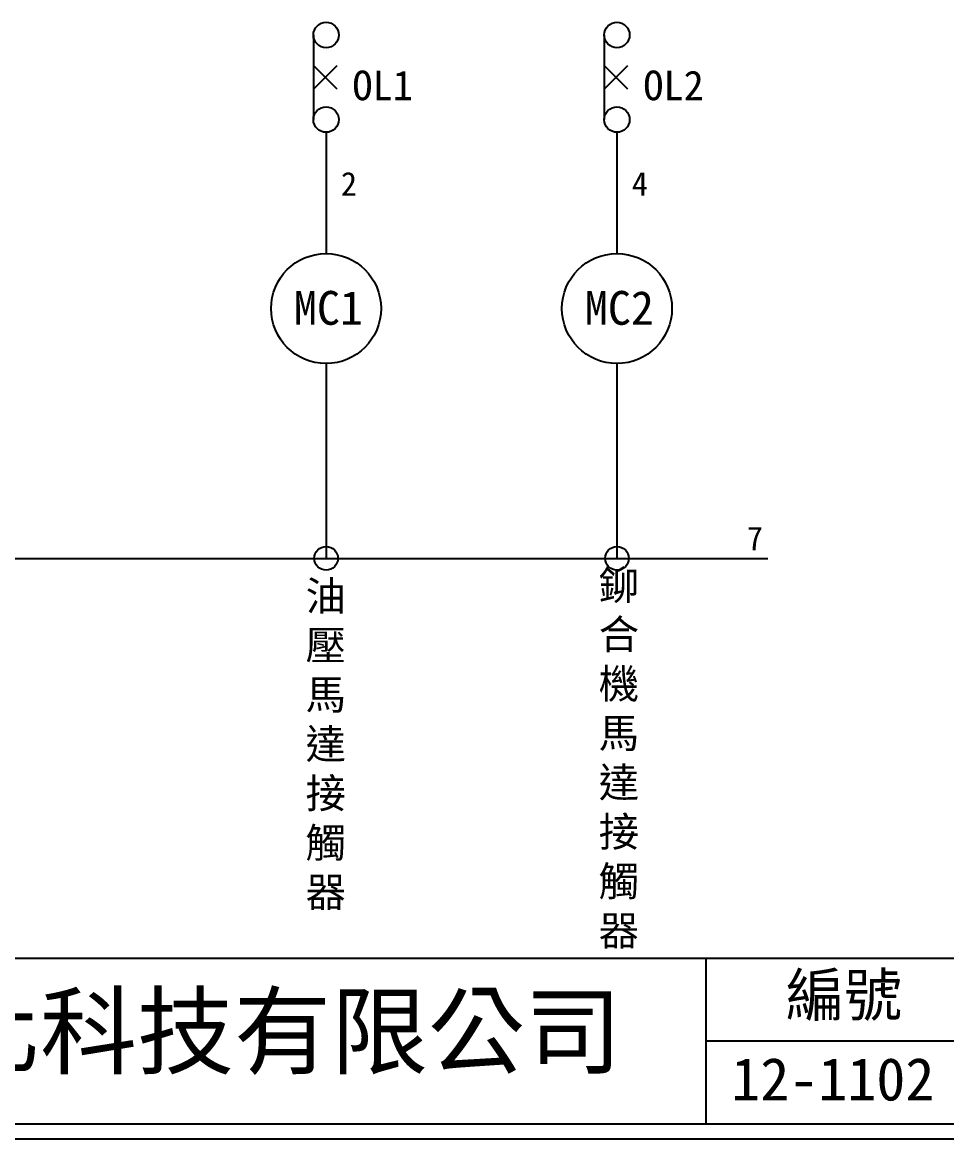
# Model space of a CAD drawing. Extents: x 10 to 297, y 3 to 207.
# Drawn here: x 88 to 166, y 3 to 97.3 of the extents above; entities that cross this region are included whole.
import ezdxf
from ezdxf.enums import TextEntityAlignment as Align

# ---------------------------------------------------------------- set-up
doc = ezdxf.new("R2010")
doc.units = 0
doc.layers.get('0').update_dxf_attribs({"linetype": 'CONTINUOUS'})
for name, color, linetype in [('7', 7, 'CONTINUOUS'), ('圖框層', 7, 'CONTINUOUS'), ('標尺寸層', 3, 'CONTINUOUS')]:
    doc.layers.add(name, color=color, linetype=linetype)
doc.styles.add('CNS', font='romanc.shx', dxfattribs={"bigfont": 'chineset.shx'})
doc.styles.add('STSL', font='kaiu.ttf')

msp = doc.modelspace()

# ---------------------------------------------------------------- linework, layer by layer
for p, q in [((113.661, 68.447), (113.661, 51.995)), ((138.216, 68.447), (138.216, 51.995))]:
    msp.add_line(p, q)
for centre in [(113.661, 73.088), (138.216, 73.088)]:
    msp.add_circle(centre, 4.641)
at = {"layer": '7'}
for p, q in [((112.59, 96.181), (112.59, 89.041)), ((137.145, 96.181), (137.145, 89.041))]:
    msp.add_line(p, q, dxfattribs=at)
for centre in [(113.661, 96.181), (138.216, 96.181), (113.661, 89.041), (138.216, 89.041)]:
    msp.add_circle(centre, 1.071, dxfattribs=at)
at = {"layer": '圖框層', "color": 7}
for p, q in [((11.25, 18.25), (295.75, 18.25)), ((145.75, 4.25), (145.75, 18.25)), ((145.75, 11.25), (295.75, 11.25)), ((11.25, 4.25), (295.75, 4.25)), ((10, 3), (297, 3))]:
    msp.add_line(p, q, dxfattribs=at)
at = {"layer": '標尺寸層', "color": 7}
for p, q in [((112.59, 91.611), (114.59, 93.611)), ((114.59, 91.611), (112.59, 93.611)), ((137.145, 91.611), (139.145, 93.611)), ((139.145, 91.611), (137.145, 93.611)), ((113.661, 87.97), (113.661, 77.729)), ((138.216, 87.97), (138.216, 77.729)), ((53.731, 51.995), (150.948, 51.995))]:
    msp.add_line(p, q, dxfattribs=at)
for centre in [(113.661, 51.995), (138.216, 51.995)]:
    msp.add_circle(centre, 1, dxfattribs=at)

# ---------------------------------------------------------------- texts
at = {"color": 7}
for s, p in [('MC1', (113.863, 73.143)), ('MC2', (138.418, 73.143))]:
    msp.add_text(s, height=2.8559, dxfattribs=at).set_placement(p, align=Align.MIDDLE_CENTER)
at = {"layer": '圖框層', "color": 4, "style": 'STSL'}
for s, height, p in [('OL1', 2.5, (115.885, 90.675)), ('OL2', 2.5, (140.441, 90.675)), ('2', 2, (114.913, 82.618)), ('4', 2, (139.469, 82.618)), ('7', 2, (149.185, 52.683)), ('編號', 3.6, (152.465, 13.337)), ('泓陞自動化科技有限公司', 6, (48.604, 9.076)), ('12-1102', 3.6, (147.864, 6.224))]:
    msp.add_text(s, height=height, dxfattribs=at).set_placement(p)
at = {"layer": '標尺寸層', "color": 7, "char_height": 2.5, "attachment_point": 1, "style": 'CNS'}
for s, insert, width in [('{\\fDFKai-SB|b0|i0|c136|p65;鉚合機馬達接觸器}', (136.675, 50.995), 5.42431), ('{\\fDFKai-SB|b0|i0|c136|p65;油\\P壓\\P馬達接觸器}', (111.931, 50.076), 4.0663)]:
    msp.add_mtext(s, dxfattribs=dict(at, insert=insert, width=width))

doc.saveas('drawing.dxf')
